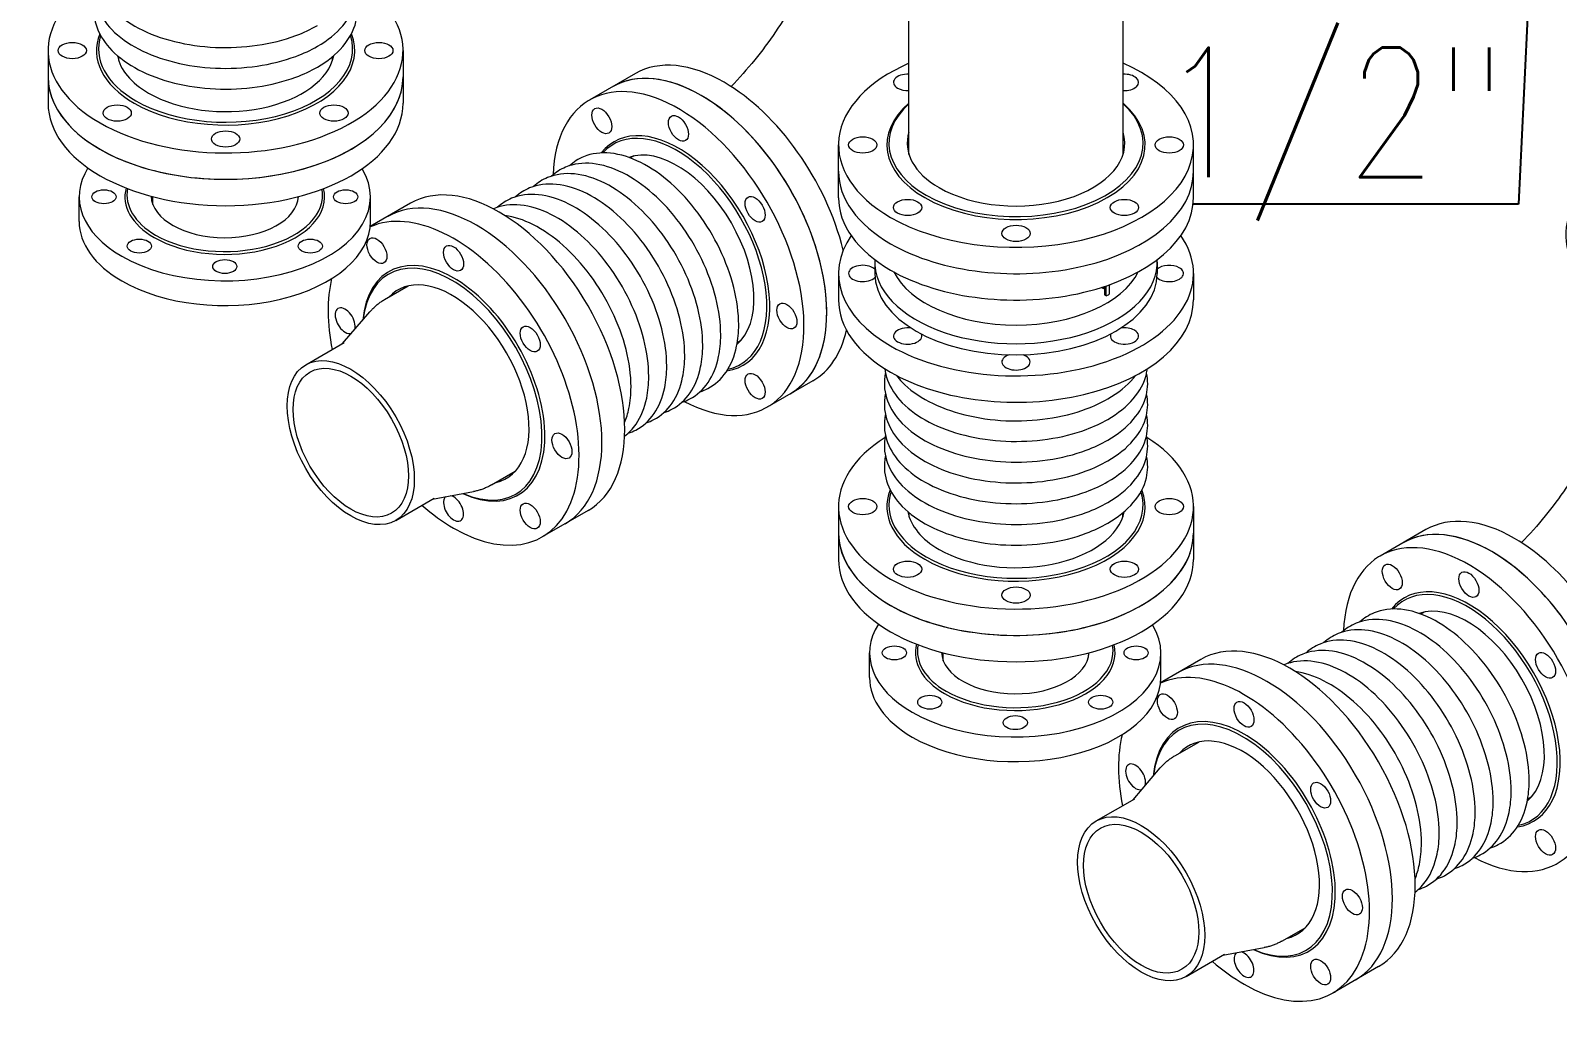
# Model space of a CAD drawing. Header units: millimetres. Extents: x -312439 to 477422, y -331570 to 212570.
# Drawn here: x 342008 to 343478, y 156303 to 157253 of the extents above; entities that cross this region are included whole.
import ezdxf

# ---------------------------------------------------------------- set-up
doc = ezdxf.new("R2010")
doc.units = ezdxf.units.MM
doc.layers.add('ARCONDTEXTO', color=4, linetype='Continuous')
doc.layers.add('TEXTO FORMATO', color=4, linetype='Continuous')
doc.styles.add('ROMAND', font='ROMAND.SHX')
doc.styles.add('ROMANS', font='romans.shx', dxfattribs={"height": 187.5})
doc.dimstyles.new('1-50 (MILIMETRO)', dxfattribs={"dimscale": 0, "dimtxt": 125, "dimasz": 125, "dimexe": 100, "dimexo": 100, "dimgap": 50, "dimtad": 0, "dimdec": 0, "dimzin": 0, "dimdsep": 46, "dimtxsty": 'ROMAND', "dimcen": -390, "dimclrd": 1, "dimclre": 1, "dimclrt": 3, "dimadec": 0, "dimazin": 0, "dimtfac": 1, "dimtdec": 0, "dimtix": 1, "dimtmove": 2, "dimatfit": 2, "dimfxl": 1, "dimtvp": 1, "dimtolj": 1, "dimtzin": 0, "dimarcsym": 0})

msp = doc.modelspace()

# ---------------------------------------------------------------- linework, layer by layer
at = {"color": 5, "linetype": 'Continuous', "lineweight": 0, "extrusion": (4.44089e-16, 0.816497, 0.57735)}
for p, q in [((342853.617, 157133.25), (342853.617, 157312.878)), ((343059.742, 157133.25), (343059.742, 157312.878)), ((342024.873, 157233.288), (342024.873, 157182.488)), ((342092.847, 157223.613), (342092.847, 157227.363)), ((342298.604, 157223.613), (342298.604, 157227.363)), ((342366.577, 157233.288), (342366.577, 157182.488)), ((342590.294, 157211.126), (342546.3, 157185.726)), ((342785.827, 157091.551), (342785.827, 157142.351)), ((343127.531, 157091.551), (343127.531, 157142.351)), ((342588.665, 157131.696), (342585.418, 157129.822)), ((342054.756, 157068.613), (342054.756, 157092.413)), ((342125.731, 157084.897), (342125.731, 157092.505)), ((342265.719, 157090.218), (342265.719, 157092.505)), ((342373.787, 157086.126), (342334.965, 157063.711)), ((342335.222, 157068.613), (342335.222, 157092.413)), ((342820.733, 157029.365), (342820.733, 157018.551)), ((343092.626, 157029.365), (343092.626, 157018.551)), ((342785.827, 157018.551), (342785.827, 156993.151)), ((343046.294, 157007.239), (343046.294, 156998.542)), ((343127.531, 157018.551), (343127.531, 156993.151)), ((342348.612, 156993.314), (342371.57, 157006.569)), ((343040.631, 157004.068), (343039.029, 157004.993)), ((343041.845, 157004.715), (343041.845, 156997.82)), ((343043.445, 156996.896), (343041.845, 156997.82)), ((343043.445, 156996.896), (343043.445, 157005.594)), ((342308.432, 156951.024), (342334.546, 156981.581)), ((342272.969, 156930.549), (342310.041, 156951.953)), ((342691.544, 156953.505), (342688.297, 156951.631)), ((342761.146, 156915.201), (342717.152, 156889.801)), ((342451.675, 156814.805), (342474.632, 156828.059)), ((342359.497, 156780.678), (342396.57, 156802.082)), ((342394.961, 156801.153), (342434.48, 156808.49)), ((342544.639, 156790.201), (342500.645, 156764.801)), ((342785.827, 156793.951), (342785.827, 156743.151)), ((342853.801, 156784.276), (342853.801, 156788.026)), ((343059.558, 156784.276), (343059.558, 156788.026)), ((343127.531, 156793.951), (343127.531, 156743.151)), ((343351.248, 156771.789), (343307.254, 156746.389)), ((343349.619, 156692.359), (343346.372, 156690.485)), ((342815.71, 156629.276), (342815.71, 156653.076)), ((342886.685, 156645.56), (342886.685, 156653.168)), ((343026.673, 156650.881), (343026.673, 156653.168)), ((343134.742, 156646.789), (343095.919, 156624.374)), ((343096.176, 156629.276), (343096.176, 156653.076)), ((343109.567, 156553.977), (343132.524, 156567.232)), ((343069.386, 156511.687), (343095.5, 156542.244)), ((343033.923, 156491.212), (343070.995, 156512.616)), ((343452.498, 156514.168), (343449.251, 156512.294)), ((343212.629, 156375.468), (343235.586, 156388.722)), ((343120.451, 156341.341), (343157.524, 156362.745)), ((343155.915, 156361.816), (343195.434, 156369.153)), ((343305.593, 156350.864), (343261.599, 156325.464))]:
    msp.add_line(p, q, dxfattribs=at)
at = {"color": 5, "linetype": 'Continuous', "lineweight": 0}
for centre, major_axis, ratio, start_param, end_param in [((342195.725, 157233.288), (-170.852, 0), 0.57735027, 5.54247328, 7.06858347), ((342195.725, 157233.288), (-170.852, 0), 0.57735027, 0.78539816, 3.88230468), ((342195.725, 157233.288), (-124.312, 0), 0.57735027, 6.0571064, 7.06858347), ((342195.725, 157234.888), (122.352, 0), 0.57735027, 2.95808865, 3.92699082), ((342195.725, 157233.288), (-124.312, 0), 0.57735027, 0.78539816, 3.36767156), ((342195.725, 157234.888), (122.352, 0), 0.57735027, 3.92699082, 6.46668931), ((342195.725, 157234.888), (104.716, 0), 0.57735027, 3.24907876, 3.92699082), ((342195.725, 157234.888), (104.716, 0), 0.57735027, 3.92699082, 6.1756992), ((342631.726, 157037.763), (-85.426, 147.962), 0.57735027, 2.40088063, 7.02389733), ((342653.723, 157050.463), (85.426, -147.962), 0.57735027, 0, 3.14159265), ((342675.72, 157063.163), (-85.426, 147.962), 0.57735027, 5.49778714, 6.28318531), ((342956.679, 157142.351), (-170.852, 0), 0.57735027, 5.35992847, 7.06858347), ((342956.679, 157142.351), (-170.852, 0), 0.57735027, 0.78539816, 4.06484949), ((342195.725, 157207.888), (170.852, 0), 0.57735027, 3.14159265, 6.28318531), ((342195.725, 157207.888), (170.852, 0), 0.57735027, 3.14159265, 3.92699082), ((342195.725, 157207.888), (170.852, 0), 0.57735027, 3.92699082, 6.28318531), ((342653.723, 157050.463), (-85.426, 147.962), 0.57735027, 5.49778714, 6.28318531), ((342675.72, 157063.163), (-85.426, 147.962), 0.57735027, 4.24851334, 5.49778714), ((342852.323, 157202.601), (-13.595, 0), 0.57735027, 4.61707653, 7.06858347), ((343061.035, 157202.601), (-13.595, 0), 0.57735027, 1.47548387, 4.80770144), ((342653.723, 157050.463), (-85.426, 147.962), 0.57735027, 3.14159265, 5.49778714), ((342852.323, 157202.601), (-13.595, 0), 0.57735027, 0.78539816, 1.66610878), ((342195.725, 157182.488), (-170.852, 0), 0.57735027, 0, 3.14159265), ((342956.679, 157142.351), (-124.312, 0), 0.57735027, 5.68982069, 7.06858347), ((342956.679, 157143.951), (122.352, 0), 0.57735027, 2.57241108, 3.92699082), ((342956.679, 157142.351), (-124.312, 0), 0.57735027, 0.78539816, 3.73495727), ((342956.679, 157143.951), (122.352, 0), 0.57735027, 3.92699082, 6.85236688), ((342631.726, 157037.763), (-62.156, 107.657), 0.57735027, 2.91551375, 6.50926421), ((342630.34, 157036.963), (61.176, -105.96), 0.57735027, 6.09968131, 9.60828196), ((342956.679, 157143.951), (104.716, 0), 0.57735027, 2.96365333, 3.92699082), ((342956.679, 157143.951), (104.716, 0), 0.57735027, 3.92699082, 6.46112463), ((342630.34, 157036.963), (52.358, -90.686), 0.57735027, 0.10748611, 3.03410655), ((342194.989, 157092.413), (-140.233, 0), 0.57735027, 5.93304267, 7.06858347), ((342194.989, 157092.413), (-140.233, 0), 0.57735027, 0.78539816, 3.48229878), ((342459.213, 156938.163), (85.426, -147.962), 0.57735027, 0, 3.14159265), ((342956.679, 157116.951), (-170.852, 0), 0.57735027, 0, 0.78539816), ((342956.679, 157116.951), (170.852, 0), 0.57735027, 3.14159265, 3.92699082), ((342956.679, 157116.951), (-170.852, 0), 0.57735027, 0.78539816, 3.14159265), ((342956.679, 157116.951), (170.852, 0), 0.57735027, 3.92699082, 6.28318531), ((343656.688, 157055.701), (-170.852, 0), 0.57735027, 5.52720378, 7.07513733), ((342194.989, 157092.413), (96.142, 0), 0.57735027, 2.98987482, 3.92699082), ((342194.989, 157094.013), (94.183, 0), 0.57735027, 3.02695683, 3.92699082), ((342194.989, 157092.413), (96.142, 0), 0.57735027, 3.92699082, 6.42546663), ((342194.989, 157094.013), (94.183, 0), 0.57735027, 3.92699082, 6.38821398), ((342437.216, 156925.463), (85.426, -147.962), 0.57735027, 0, 3.14159265), ((342194.989, 157094.013), (-71.035, 0), 0.57735027, 0.02553219, 3.1064533), ((342415.219, 156912.763), (-85.426, 147.962), 0.57735027, 2.35619449, 6.22477498), ((342956.679, 157091.551), (170.852, 0), 0.57735027, 3.14159265, 3.92699082), ((342956.679, 157091.551), (170.852, 0), 0.57735027, 3.92699082, 6.28318531), ((342194.989, 157068.613), (140.233, 0), 0.57735027, 3.14159265, 3.92699082), ((342194.989, 157068.613), (140.233, 0), 0.57735027, 3.92699082, 6.28318531), ((342956.679, 157018.551), (170.852, 0), 0.57735027, 2.76255435, 3.92699082), ((342956.679, 157018.551), (170.852, 0), 0.57735027, 3.92699082, 6.66222361), ((342415.219, 156912.763), (-62.156, 107.657), 0.57735027, 2.45904627, 6.96573169), ((342413.834, 156911.963), (61.176, -105.96), 0.57735027, 5.62196445, 10.08599882), ((342809.097, 157018.551), (13.595, 0), 0.57735027, 0.78539816, 5.76390567), ((342809.097, 157018.551), (13.595, 0), 0.57735027, 0.543593, 0.78539816), ((342956.679, 157029.365), (-135.947, 0), 0.57735027, 6.25269826, 9.45526501), ((343104.261, 157018.551), (13.595, 0), 0.57735027, 3.66087229, 7.06858347), ((343104.261, 157018.551), (13.595, 0), 0.57735027, 0.78539816, 2.59799965), ((342415.219, 156912.763), (-85.426, 147.962), 0.57735027, 0.54616254, 1.03973171), ((342413.834, 156911.963), (52.358, -90.686), 0.57735027, 6.10524599, 9.60271728), ((342956.679, 157018.551), (-135.947, 0), 0.57735027, 0, 3.14159265), ((342956.679, 157039.524), (-122.474, 0), 0.57735027, 0.27857257, 2.86302008), ((342955.985, 157057.734), (125.718, 0), 0.57735027, 5.51381627, 5.52924603), ((342956.679, 156993.151), (-170.852, 0), 0.57735027, 0, 0.78539816), ((342956.679, 156993.151), (-170.852, 0), 0.57735027, 0.78539816, 3.14159265), ((342956.679, 157063.62), (82.062, 183.423), 0.49566843, 4.61326574, 4.61414618), ((342955.985, 157064.021), (84.235, 188.281), 0.49566843, 4.61450446, 4.62476086), ((342955.985, 157057.734), (125.718, 0), 0.57735027, 5.45105198, 5.48175802), ((342955.985, 157049.037), (125.718, 0), 0.57735027, 5.48175802, 5.51381627), ((342310.863, 156973.013), (-6.797, 11.773), 0.57735027, 3.65792062, 8.6393798), ((342675.72, 157063.163), (-85.426, 147.962), 0.57735027, 3.14159265, 3.70141861), ((342852.323, 156958.301), (13.595, 0), 0.57735027, 1.3046778, 6.54930384), ((343061.035, 156958.301), (13.595, 0), 0.57735027, 2.87547412, 7.06858347), ((343061.035, 156958.301), (13.595, 0), 0.57735027, 0.78539816, 1.83691486), ((342310.863, 156973.013), (-6.797, 11.773), 0.57735027, 2.35619449, 3.02823479), ((342956.679, 156933.345), (13.595, 0), 0.57735027, 2.09007596, 7.06858347), ((342956.679, 156933.345), (13.595, 0), 0.57735027, 0.78539816, 1.05151669), ((342956.679, 156793.951), (-170.852, 0), 0.57735027, 5.54247328, 7.06858347), ((342956.679, 156793.951), (-170.852, 0), 0.57735027, 0.78539816, 3.88230468), ((342415.219, 156792.263), (-6.797, 11.773), 0.57735027, 0.11335786, 2.35619449), ((342415.219, 156792.263), (-6.797, 11.773), 0.57735027, 2.35619449, 5.76685734), ((342956.679, 156793.951), (-124.312, 0), 0.57735027, 6.0571064, 7.06858347), ((342956.679, 156795.551), (122.352, 0), 0.57735027, 2.95808865, 3.92699082), ((342956.679, 156793.951), (-124.312, 0), 0.57735027, 0.78539816, 3.36767156), ((342956.679, 156795.551), (122.352, 0), 0.57735027, 3.92699082, 6.46668931), ((342415.219, 156912.763), (-85.426, 147.962), 0.57735027, 2.10186094, 2.35619449), ((342956.679, 156795.551), (104.716, 0), 0.57735027, 3.24907876, 3.92699082), ((342956.679, 156795.551), (104.716, 0), 0.57735027, 3.92699082, 6.1756992), ((343392.68, 156598.426), (-85.426, 147.962), 0.57735027, 2.40088063, 7.02389733), ((343414.677, 156611.126), (85.426, -147.962), 0.57735027, 0, 3.14159265), ((343414.677, 156611.126), (-85.426, 147.962), 0.57735027, 5.49778714, 6.28318531), ((343436.674, 156623.826), (-85.426, 147.962), 0.57735027, 5.49778714, 6.28318531), ((342956.679, 156768.551), (170.852, 0), 0.57735027, 3.14159265, 6.28318531), ((342956.679, 156768.551), (170.852, 0), 0.57735027, 3.14159265, 3.92699082), ((342956.679, 156768.551), (170.852, 0), 0.57735027, 3.92699082, 6.28318531), ((343436.674, 156623.826), (-85.426, 147.962), 0.57735027, 4.35489741, 5.49778714), ((342956.679, 156743.151), (-170.852, 0), 0.57735027, 0, 3.14159265), ((343414.677, 156611.126), (-85.426, 147.962), 0.57735027, 3.14159265, 5.49778714), ((343392.68, 156598.426), (-62.156, 107.657), 0.57735027, 2.91551375, 6.50926421), ((343391.294, 156597.626), (61.176, -105.96), 0.57735027, 6.09968131, 9.60828196), ((343391.294, 156597.626), (52.358, -90.686), 0.57735027, 0.10748611, 3.03410655), ((342955.943, 156653.076), (-140.233, 0), 0.57735027, 5.93304267, 7.06858347), ((342955.943, 156653.076), (-140.233, 0), 0.57735027, 0.78539816, 3.48229878), ((342955.943, 156653.076), (96.142, 0), 0.57735027, 2.98987482, 3.92699082), ((342955.943, 156654.676), (94.183, 0), 0.57735027, 3.02695683, 3.92699082), ((342955.943, 156653.076), (96.142, 0), 0.57735027, 3.92699082, 6.42546663), ((342955.943, 156654.676), (94.183, 0), 0.57735027, 3.92699082, 6.38821398), ((343198.17, 156486.126), (85.426, -147.962), 0.57735027, 0, 3.14159265), ((343220.167, 156498.826), (85.426, -147.962), 0.57735027, 0, 3.14159265), ((342955.943, 156654.676), (-71.035, 0), 0.57735027, 0.02553219, 3.1064533), ((343176.173, 156473.426), (-85.426, 147.962), 0.57735027, 2.35619449, 6.22477498), ((342955.943, 156629.276), (140.233, 0), 0.57735027, 3.14159265, 3.92699082), ((342955.943, 156629.276), (140.233, 0), 0.57735027, 3.92699082, 6.28318531), ((343176.173, 156473.426), (-62.156, 107.657), 0.57735027, 2.45904627, 6.96573169), ((343174.788, 156472.626), (61.176, -105.96), 0.57735027, 5.62196445, 10.08599882), ((343176.173, 156473.426), (-85.426, 147.962), 0.57735027, 0.54616254, 1.03973171), ((343174.788, 156472.626), (52.358, -90.686), 0.57735027, 6.10524599, 9.60271728), ((343071.817, 156533.676), (-6.797, 11.773), 0.57735027, 3.65792062, 8.6393798), ((343071.817, 156533.676), (-6.797, 11.773), 0.57735027, 2.35619449, 3.02823479), ((343176.173, 156352.926), (-6.797, 11.773), 0.57735027, 0.11335786, 2.35619449), ((343176.173, 156352.926), (-6.797, 11.773), 0.57735027, 2.35619449, 5.76685734), ((343176.173, 156473.426), (-85.426, 147.962), 0.57735027, 2.10186094, 2.35619449)]:
    msp.add_ellipse(centre, major_axis=major_axis, ratio=ratio, start_param=start_param, end_param=end_param, dxfattribs=at)
for centre, major_axis in [((342048.143, 157233.288), (-13.595, 0)), ((342343.307, 157233.288), (-13.595, 0)), ((342091.369, 157173.038), (-13.595, 0)), ((342300.081, 157173.038), (-13.595, 0)), ((342557.935, 157165.573), (-6.797, 11.773)), ((342631.726, 157158.263), (-6.797, 11.773)), ((342195.725, 157148.082), (-13.595, 0)), ((342809.097, 157142.351), (-13.595, 0)), ((343104.261, 157142.351), (-13.595, 0)), ((342078.638, 157092.413), (11.635, 0)), ((342311.34, 157092.413), (-11.635, 0)), ((342705.517, 157080.367), (-6.797, 11.773)), ((342852.323, 157082.101), (-13.595, 0)), ((343061.035, 157082.101), (-13.595, 0)), ((342112.717, 157044.913), (11.635, 0)), ((342277.261, 157044.913), (-11.635, 0)), ((342341.428, 157040.573), (-6.797, 11.773)), ((342956.679, 157057.145), (-13.595, 0)), ((342415.219, 157033.263), (-6.797, 11.773)), ((342194.989, 157025.238), (-11.635, 0)), ((342736.082, 156977.513), (-6.797, 11.773)), ((342489.01, 156955.367), (-6.797, 11.773)), ((342316.233, 156855.613), (-43.264, 74.936)), ((342316.233, 156855.613), (-39.253, 67.988)), ((342705.517, 156909.954), (-6.797, 11.773)), ((342519.575, 156852.513), (-6.797, 11.773)), ((342809.097, 156793.951), (-13.595, 0)), ((343104.261, 156793.951), (-13.595, 0)), ((342489.01, 156784.954), (-6.797, 11.773)), ((342852.323, 156733.701), (-13.595, 0)), ((343061.035, 156733.701), (-13.595, 0)), ((343318.889, 156726.236), (-6.797, 11.773)), ((343392.68, 156718.926), (-6.797, 11.773)), ((342956.679, 156708.745), (-13.595, 0)), ((342839.592, 156653.076), (11.635, 0)), ((343072.294, 156653.076), (-11.635, 0)), ((343466.471, 156641.03), (-6.797, 11.773)), ((342873.671, 156605.576), (11.635, 0)), ((343038.216, 156605.576), (-11.635, 0)), ((343102.383, 156601.236), (-6.797, 11.773)), ((343176.173, 156593.926), (-6.797, 11.773)), ((342955.943, 156585.901), (-11.635, 0)), ((343249.964, 156516.03), (-6.797, 11.773)), ((343077.187, 156416.276), (-43.264, 74.936)), ((343077.187, 156416.276), (-39.253, 67.988)), ((343466.471, 156470.617), (-6.797, 11.773)), ((343280.529, 156413.176), (-6.797, 11.773)), ((343249.964, 156345.617), (-6.797, 11.773))]:
    msp.add_ellipse(centre, major_axis=major_axis, ratio=0.57735027, dxfattribs=at)
for points, knots in [([(342781.74, 157370.763), (342778.94, 157360.806), (342775.593, 157350.617), (342764.123, 157320.184), (342754.493, 157299.744), (342731.937, 157260.317), (342718.967, 157241.358), (342697.743, 157215.157), (342690.091, 157206.551), (342682.355, 157198.622)], [0.369794337, 0.369794337, 0.369794337, 0.369794337, 0.507609134, 0.507609134, 0.778558045, 0.778558045, 1.053396997, 1.053396997, 1.20100199, 1.20100199, 1.20100199, 1.20100199]), ([(342070.04, 157321.911), (342069.796, 157320.793), (342069.593, 157319.669), (342068.307, 157310.72), (342069.21, 157302.738), (342074.915, 157287.387), (342079.785, 157280.044), (342093.173, 157266.337), (342101.924, 157260.056), (342122.334, 157249.418), (342134.041, 157245.094), (342159.088, 157238.875), (342172.419, 157236.974), (342199.382, 157235.741), (342213.008, 157236.403), (342239.252, 157240.226), (342251.865, 157243.388), (342270.785, 157250.447), (342277.752, 157253.692), (342284.096, 157257.355)], [3.80182001, 3.80182001, 3.80182001, 3.80182001, 3.84420963, 3.84420963, 4.1383608, 4.1383608, 4.44043772, 4.44043772, 4.76340526, 4.76340526, 5.09164712, 5.09164712, 5.41874426, 5.41874426, 5.74494249, 5.74494249, 6.07146428, 6.07146428, 6.28318531, 6.28318531, 6.28318531, 6.28318531]), ([(342070.04, 157301.911), (342069.796, 157300.793), (342069.593, 157299.669), (342068.307, 157290.72), (342069.21, 157282.738), (342074.915, 157267.387), (342079.785, 157260.044), (342093.173, 157246.337), (342101.924, 157240.056), (342122.334, 157229.418), (342134.041, 157225.094), (342159.088, 157218.875), (342172.419, 157216.974), (342199.382, 157215.741), (342213.008, 157216.403), (342239.252, 157220.226), (342251.865, 157223.388), (342270.785, 157230.447), (342277.752, 157233.692), (342284.096, 157237.355)], [3.80182001, 3.80182001, 3.80182001, 3.80182001, 3.84420963, 3.84420963, 4.1383608, 4.1383608, 4.44043772, 4.44043772, 4.76340526, 4.76340526, 5.09164712, 5.09164712, 5.41874426, 5.41874426, 5.74494249, 5.74494249, 6.07146428, 6.07146428, 6.28318531, 6.28318531, 6.28318531, 6.28318531]), ([(342284.096, 157237.355), (342293.931, 157243.032), (342302.271, 157249.717), (342314.853, 157264.481), (342319.185, 157272.55), (342322.844, 157287.876), (342322.918, 157294.994), (342321.41, 157301.911)], [0, 0, 0, 0, 0.328163505, 0.328163505, 0.648411862, 0.648411862, 0.910568967, 0.910568967, 0.910568967, 0.910568967]), ([(342070.04, 157281.911), (342069.796, 157280.793), (342069.593, 157279.669), (342068.307, 157270.72), (342069.21, 157262.738), (342074.915, 157247.387), (342079.785, 157240.044), (342093.173, 157226.337), (342101.924, 157220.056), (342122.334, 157209.418), (342134.041, 157205.094), (342159.088, 157198.875), (342172.419, 157196.974), (342199.382, 157195.741), (342213.008, 157196.403), (342239.252, 157200.226), (342251.865, 157203.388), (342270.785, 157210.447), (342277.752, 157213.692), (342284.096, 157217.355)], [3.80182001, 3.80182001, 3.80182001, 3.80182001, 3.84420963, 3.84420963, 4.1383608, 4.1383608, 4.44043772, 4.44043772, 4.76340526, 4.76340526, 5.09164712, 5.09164712, 5.41874426, 5.41874426, 5.74494249, 5.74494249, 6.07146428, 6.07146428, 6.28318531, 6.28318531, 6.28318531, 6.28318531]), ([(342284.096, 157217.355), (342293.931, 157223.032), (342302.271, 157229.717), (342314.853, 157244.481), (342319.185, 157252.55), (342322.844, 157267.876), (342322.918, 157274.994), (342321.41, 157281.911)], [0, 0, 0, 0, 0.328163505, 0.328163505, 0.648411862, 0.648411862, 0.910568967, 0.910568967, 0.910568967, 0.910568967]), ([(342672.39, 156959.199), (342672.39, 156970.554), (342670.768, 156982.704), (342664.543, 157007.409), (342659.947, 157019.957), (342648.281, 157044.213), (342641.221, 157055.918), (342625.319, 157077.367), (342616.481, 157087.107), (342597.83, 157103.666), (342588.018, 157110.473), (342568.313, 157120.37), (342558.413, 157123.462), (342539.74, 157125.311), (342530.922, 157124.189), (342518.073, 157118.88), (342513.48, 157115.961), (342509.454, 157112.298)], [0, 0, 0, 0, 0.32816351, 0.32816351, 0.65548399, 0.65548399, 0.98174571, 0.98174571, 1.30813582, 1.30813582, 1.63575105, 1.63575105, 1.96354502, 1.96354502, 2.27981164, 2.27981164, 2.48136529, 2.48136529, 2.48136529, 2.48136529]), ([(342689.71, 156969.199), (342689.71, 156980.554), (342688.089, 156992.704), (342681.864, 157017.409), (342677.268, 157029.957), (342665.601, 157054.213), (342658.541, 157065.918), (342642.64, 157087.367), (342633.802, 157097.107), (342615.151, 157113.666), (342605.338, 157120.473), (342585.633, 157130.37), (342575.734, 157133.462), (342557.061, 157135.311), (342548.243, 157134.189), (342535.394, 157128.88), (342530.801, 157125.961), (342526.775, 157122.298)], [0, 0, 0, 0, 0.32816351, 0.32816351, 0.65548399, 0.65548399, 0.98174571, 0.98174571, 1.30813582, 1.30813582, 1.63575105, 1.63575105, 1.96354502, 1.96354502, 2.27981164, 2.27981164, 2.48136529, 2.48136529, 2.48136529, 2.48136529]), ([(342655.069, 156949.199), (342655.069, 156960.554), (342653.448, 156972.704), (342647.223, 156997.409), (342642.627, 157009.957), (342630.96, 157034.213), (342623.9, 157045.918), (342607.999, 157067.367), (342599.161, 157077.107), (342580.51, 157093.666), (342570.697, 157100.473), (342550.992, 157110.37), (342541.093, 157113.462), (342522.42, 157115.311), (342513.602, 157114.189), (342500.753, 157108.88), (342496.16, 157105.961), (342492.134, 157102.298)], [0, 0, 0, 0, 0.32816351, 0.32816351, 0.65548399, 0.65548399, 0.98174571, 0.98174571, 1.30813582, 1.30813582, 1.63575105, 1.63575105, 1.96354502, 1.96354502, 2.27981164, 2.27981164, 2.48136529, 2.48136529, 2.48136529, 2.48136529]), ([(342620.428, 156929.199), (342620.428, 156940.554), (342618.807, 156952.704), (342612.582, 156977.409), (342607.986, 156989.957), (342596.319, 157014.213), (342589.259, 157025.918), (342573.358, 157047.367), (342564.52, 157057.107), (342545.869, 157073.666), (342536.056, 157080.473), (342516.351, 157090.37), (342506.452, 157093.462), (342487.779, 157095.311), (342478.961, 157094.189), (342466.112, 157088.88), (342461.519, 157085.961), (342457.492, 157082.298)], [0, 0, 0, 0, 0.32816351, 0.32816351, 0.65548399, 0.65548399, 0.98174571, 0.98174571, 1.30813582, 1.30813582, 1.63575105, 1.63575105, 1.96354502, 1.96354502, 2.27981164, 2.27981164, 2.48136529, 2.48136529, 2.48136529, 2.48136529]), ([(342637.749, 156939.199), (342637.749, 156950.554), (342636.127, 156962.704), (342629.902, 156987.409), (342625.306, 156999.957), (342613.64, 157024.213), (342606.58, 157035.918), (342590.678, 157057.367), (342581.84, 157067.107), (342563.189, 157083.666), (342553.377, 157090.473), (342533.671, 157100.37), (342523.772, 157103.462), (342505.099, 157105.311), (342496.281, 157104.189), (342483.432, 157098.88), (342478.839, 157095.961), (342474.813, 157092.298)], [0, 0, 0, 0, 0.32816351, 0.32816351, 0.65548399, 0.65548399, 0.98174571, 0.98174571, 1.30813582, 1.30813582, 1.63575105, 1.63575105, 1.96354502, 1.96354502, 2.27981164, 2.27981164, 2.48136529, 2.48136529, 2.48136529, 2.48136529]), ([(342603.108, 156919.199), (342603.108, 156930.554), (342601.486, 156942.704), (342595.261, 156967.409), (342590.665, 156979.957), (342578.999, 157004.213), (342571.939, 157015.918), (342556.037, 157037.367), (342547.199, 157047.107), (342528.548, 157063.666), (342518.736, 157070.473), (342499.03, 157080.37), (342489.131, 157083.462), (342470.458, 157085.311), (342461.64, 157084.189), (342453.688, 157080.904), (342453.584, 157080.86), (342453.48, 157080.816)], [0, 0, 0, 0, 0.32816351, 0.32816351, 0.65548399, 0.65548399, 0.98174571, 0.98174571, 1.30813582, 1.30813582, 1.63575105, 1.63575105, 1.96354502, 1.96354502, 2.27981164, 2.27981164, 2.28401584, 2.28401584, 2.28401584, 2.28401584]), ([(342586.037, 156909.258), (342586.037, 156920.634), (342584.411, 156932.803), (342578.175, 156957.542), (342573.57, 156970.106), (342561.885, 156994.388), (342554.814, 157006.105), (342538.889, 157027.573), (342530.037, 157037.32), (342511.357, 157053.89), (342501.528, 157060.701), (342482.605, 157070.187), (342473.512, 157073.162), (342464.717, 157074.341)], [0, 0, 0, 0, 0.32834736, 0.32834736, 0.65583782, 0.65583782, 0.98224611, 0.98224611, 1.30878744, 1.30878744, 1.63658278, 1.63658278, 1.9373305, 1.9373305, 1.9373305, 1.9373305]), ([(342334.546, 156981.581), (342335.332, 156982.501), (342336.151, 156983.399), (342337.853, 156985.145), (342338.736, 156985.992), (342340.561, 156987.629), (342341.504, 156988.419), (342343.446, 156989.934), (342344.445, 156990.659), (342346.493, 156992.04), (342347.542, 156992.696), (342348.612, 156993.314)], [3.725505765, 3.725505765, 3.725505765, 3.725505765, 3.765802776, 3.765802776, 3.806099786, 3.806099786, 3.846396796, 3.846396796, 3.886693807, 3.886693807, 3.926990817, 3.926990817, 3.926990817, 3.926990817]), ([(342652.46, 156904.606), (342655.083, 156905.443), (342657.615, 156906.5), (342666.965, 156911.408), (342672.913, 156916.812), (342682.372, 156930.606), (342685.776, 156939.106), (342689.054, 156955.04), (342689.71, 156961.959), (342689.71, 156969.199)], [5.37261634, 5.37261634, 5.37261634, 5.37261634, 5.474589709, 5.474589709, 5.767211043, 5.767211043, 6.073965029, 6.073965029, 6.283185307, 6.283185307, 6.283185307, 6.283185307]), ([(342617.819, 156884.606), (342620.442, 156885.443), (342622.974, 156886.5), (342632.324, 156891.408), (342638.272, 156896.812), (342647.731, 156910.606), (342651.135, 156919.106), (342654.413, 156935.04), (342655.069, 156941.959), (342655.069, 156949.199)], [5.37261634, 5.37261634, 5.37261634, 5.37261634, 5.474589709, 5.474589709, 5.767211043, 5.767211043, 6.073965029, 6.073965029, 6.283185307, 6.283185307, 6.283185307, 6.283185307]), ([(342635.139, 156894.606), (342637.762, 156895.443), (342640.294, 156896.5), (342649.644, 156901.408), (342655.592, 156906.812), (342665.051, 156920.606), (342668.455, 156929.106), (342671.733, 156945.04), (342672.39, 156951.959), (342672.39, 156959.199)], [5.37261634, 5.37261634, 5.37261634, 5.37261634, 5.474589709, 5.474589709, 5.767211043, 5.767211043, 6.073965029, 6.073965029, 6.283185307, 6.283185307, 6.283185307, 6.283185307]), ([(342600.498, 156874.606), (342603.121, 156875.443), (342605.653, 156876.5), (342615.003, 156881.408), (342620.951, 156886.812), (342630.41, 156900.606), (342633.814, 156909.106), (342637.092, 156925.04), (342637.749, 156931.959), (342637.749, 156939.199)], [5.37261634, 5.37261634, 5.37261634, 5.37261634, 5.474589709, 5.474589709, 5.767211043, 5.767211043, 6.073965029, 6.073965029, 6.283185307, 6.283185307, 6.283185307, 6.283185307]), ([(342579.888, 156861.872), (342584.108, 156865.068), (342587.815, 156869.007), (342595.769, 156880.606), (342599.173, 156889.106), (342602.451, 156905.04), (342603.108, 156911.959), (342603.108, 156919.199)], [5.569965798, 5.569965798, 5.569965798, 5.569965798, 5.767211043, 5.767211043, 6.073965029, 6.073965029, 6.283185307, 6.283185307, 6.283185307, 6.283185307]), ([(342583.177, 156864.606), (342585.801, 156865.443), (342588.333, 156866.5), (342597.683, 156871.408), (342603.631, 156876.812), (342613.09, 156890.606), (342616.493, 156899.106), (342619.772, 156915.04), (342620.428, 156921.959), (342620.428, 156929.199)], [5.37261634, 5.37261634, 5.37261634, 5.37261634, 5.474589709, 5.474589709, 5.767211043, 5.767211043, 6.073965029, 6.073965029, 6.283185307, 6.283185307, 6.283185307, 6.283185307]), ([(342830.994, 156922.574), (342830.75, 156921.456), (342830.547, 156920.332), (342829.261, 156911.383), (342830.164, 156903.401), (342835.869, 156888.05), (342840.739, 156880.707), (342854.127, 156867), (342862.878, 156860.719), (342883.288, 156850.081), (342894.995, 156845.757), (342920.042, 156839.538), (342933.373, 156837.637), (342960.336, 156836.404), (342973.962, 156837.066), (343000.206, 156840.889), (343012.819, 156844.051), (343031.739, 156851.11), (343038.706, 156854.355), (343045.05, 156858.018)], [3.80182001, 3.80182001, 3.80182001, 3.80182001, 3.84420963, 3.84420963, 4.1383608, 4.1383608, 4.44043772, 4.44043772, 4.76340526, 4.76340526, 5.09164712, 5.09164712, 5.41874426, 5.41874426, 5.74494249, 5.74494249, 6.07146428, 6.07146428, 6.28318531, 6.28318531, 6.28318531, 6.28318531]), ([(342830.272, 156926.79), (342830.736, 156923.084), (342831.647, 156919.411), (342835.869, 156908.05), (342840.739, 156900.707), (342854.127, 156887), (342862.878, 156880.719), (342883.288, 156870.081), (342894.995, 156865.757), (342920.042, 156859.538), (342933.373, 156857.637), (342960.336, 156856.404), (342973.962, 156857.066), (343000.206, 156860.889), (343012.819, 156864.051), (343031.739, 156871.11), (343038.706, 156874.355), (343045.05, 156878.018)], [3.99916947, 3.99916947, 3.99916947, 3.99916947, 4.1383608, 4.1383608, 4.44043772, 4.44043772, 4.76340526, 4.76340526, 5.09164712, 5.09164712, 5.41874426, 5.41874426, 5.74494249, 5.74494249, 6.07146428, 6.07146428, 6.28318531, 6.28318531, 6.28318531, 6.28318531]), ([(342841.498, 156920.296), (342843.185, 156918.108), (342845.038, 156915.982), (342853.964, 156906.822), (342862.719, 156900.528), (342883.142, 156889.863), (342894.861, 156885.527), (342919.934, 156879.289), (342933.28, 156877.38), (342960.273, 156876.137), (342973.914, 156876.795), (343000.193, 156880.616), (343012.823, 156883.78), (343031.779, 156890.847), (343038.763, 156894.099), (343045.124, 156897.772)], [4.34585481, 4.34585481, 4.34585481, 4.34585481, 4.43949986, 4.43949986, 4.76247371, 4.76247371, 5.09090297, 5.09090297, 5.41816927, 5.41816927, 5.74451372, 5.74451372, 6.07118729, 6.07118729, 6.28318531, 6.28318531, 6.28318531, 6.28318531]), ([(343045.05, 156878.018), (343054.885, 156883.695), (343063.225, 156890.38), (343075.807, 156905.144), (343080.139, 156913.213), (343082.558, 156923.346), (343082.871, 156925.064), (343083.087, 156926.79)], [0, 0, 0, 0, 0.328163505, 0.328163505, 0.648411862, 0.648411862, 0.713219509, 0.713219509, 0.713219509, 0.713219509]), ([(343045.05, 156858.018), (343054.885, 156863.695), (343063.225, 156870.38), (343075.807, 156885.144), (343080.139, 156893.213), (343083.798, 156908.539), (343083.872, 156915.657), (343082.364, 156922.574)], [0, 0, 0, 0, 0.328163505, 0.328163505, 0.648411862, 0.648411862, 0.910568967, 0.910568967, 0.910568967, 0.910568967]), ([(343045.124, 156897.772), (343054.975, 156903.46), (343063.333, 156910.158), (343070.457, 156918.522), (343071.172, 156919.404), (343071.86, 156920.296)], [0, 0, 0, 0, 0.328347356, 0.328347356, 0.36653417, 0.36653417, 0.36653417, 0.36653417]), ([(343542.694, 156931.426), (343539.895, 156921.469), (343536.547, 156911.28), (343525.077, 156880.847), (343515.447, 156860.407), (343492.891, 156820.98), (343479.921, 156802.021), (343458.698, 156775.82), (343451.045, 156767.214), (343443.309, 156759.285)], [0.369794337, 0.369794337, 0.369794337, 0.369794337, 0.507609134, 0.507609134, 0.778558045, 0.778558045, 1.053396997, 1.053396997, 1.20100199, 1.20100199, 1.20100199, 1.20100199]), ([(342579.899, 156874.841), (342581.662, 156879.128), (342583.043, 156883.731), (342585.378, 156895.068), (342586.037, 156902.003), (342586.037, 156909.258)], [5.916651137, 5.916651137, 5.916651137, 5.916651137, 6.073766391, 6.073766391, 6.283185307, 6.283185307, 6.283185307, 6.283185307]), ([(342830.994, 156902.574), (342830.75, 156901.456), (342830.547, 156900.332), (342829.261, 156891.383), (342830.164, 156883.401), (342835.869, 156868.05), (342840.739, 156860.707), (342854.127, 156847), (342862.878, 156840.719), (342883.288, 156830.081), (342894.995, 156825.757), (342920.042, 156819.538), (342933.373, 156817.637), (342960.336, 156816.404), (342973.962, 156817.066), (343000.206, 156820.889), (343012.819, 156824.051), (343031.739, 156831.11), (343038.706, 156834.355), (343045.05, 156838.018)], [3.80182001, 3.80182001, 3.80182001, 3.80182001, 3.84420963, 3.84420963, 4.1383608, 4.1383608, 4.44043772, 4.44043772, 4.76340526, 4.76340526, 5.09164712, 5.09164712, 5.41874426, 5.41874426, 5.74494249, 5.74494249, 6.07146428, 6.07146428, 6.28318531, 6.28318531, 6.28318531, 6.28318531]), ([(343045.05, 156838.018), (343054.885, 156843.695), (343063.225, 156850.38), (343075.807, 156865.144), (343080.139, 156873.213), (343083.798, 156888.539), (343083.872, 156895.657), (343082.364, 156902.574)], [0, 0, 0, 0, 0.328163505, 0.328163505, 0.648411862, 0.648411862, 0.910568967, 0.910568967, 0.910568967, 0.910568967]), ([(342830.994, 156882.574), (342830.75, 156881.456), (342830.547, 156880.332), (342829.261, 156871.383), (342830.164, 156863.401), (342835.869, 156848.05), (342840.739, 156840.707), (342854.127, 156827), (342862.878, 156820.719), (342883.288, 156810.081), (342894.995, 156805.757), (342920.042, 156799.538), (342933.373, 156797.637), (342960.336, 156796.404), (342973.962, 156797.066), (343000.206, 156800.889), (343012.819, 156804.051), (343031.739, 156811.11), (343038.706, 156814.355), (343045.05, 156818.018)], [3.80182001, 3.80182001, 3.80182001, 3.80182001, 3.84420963, 3.84420963, 4.1383608, 4.1383608, 4.44043772, 4.44043772, 4.76340526, 4.76340526, 5.09164712, 5.09164712, 5.41874426, 5.41874426, 5.74494249, 5.74494249, 6.07146428, 6.07146428, 6.28318531, 6.28318531, 6.28318531, 6.28318531]), ([(343045.05, 156818.018), (343054.885, 156823.695), (343063.225, 156830.38), (343075.807, 156845.144), (343080.139, 156853.213), (343083.798, 156868.539), (343083.872, 156875.657), (343082.364, 156882.574)], [0, 0, 0, 0, 0.328163505, 0.328163505, 0.648411862, 0.648411862, 0.910568967, 0.910568967, 0.910568967, 0.910568967]), ([(342830.994, 156862.574), (342830.75, 156861.456), (342830.547, 156860.332), (342829.261, 156851.383), (342830.164, 156843.401), (342835.869, 156828.05), (342840.739, 156820.707), (342854.127, 156807), (342862.878, 156800.719), (342883.288, 156790.081), (342894.995, 156785.757), (342920.042, 156779.538), (342933.373, 156777.637), (342960.336, 156776.404), (342973.962, 156777.066), (343000.206, 156780.889), (343012.819, 156784.051), (343031.739, 156791.11), (343038.706, 156794.355), (343045.05, 156798.018)], [3.80182001, 3.80182001, 3.80182001, 3.80182001, 3.84420963, 3.84420963, 4.1383608, 4.1383608, 4.44043772, 4.44043772, 4.76340526, 4.76340526, 5.09164712, 5.09164712, 5.41874426, 5.41874426, 5.74494249, 5.74494249, 6.07146428, 6.07146428, 6.28318531, 6.28318531, 6.28318531, 6.28318531]), ([(343045.05, 156798.018), (343054.885, 156803.695), (343063.225, 156810.38), (343075.807, 156825.144), (343080.139, 156833.213), (343083.798, 156848.539), (343083.872, 156855.657), (343082.364, 156862.574)], [0, 0, 0, 0, 0.328163505, 0.328163505, 0.648411862, 0.648411862, 0.910568967, 0.910568967, 0.910568967, 0.910568967]), ([(342830.994, 156842.574), (342830.75, 156841.456), (342830.547, 156840.332), (342829.261, 156831.383), (342830.164, 156823.401), (342835.869, 156808.05), (342840.739, 156800.707), (342854.127, 156787), (342862.878, 156780.719), (342883.288, 156770.081), (342894.995, 156765.757), (342920.042, 156759.538), (342933.373, 156757.637), (342960.336, 156756.404), (342973.962, 156757.066), (343000.206, 156760.889), (343012.819, 156764.051), (343031.739, 156771.11), (343038.706, 156774.355), (343045.05, 156778.018)], [3.80182001, 3.80182001, 3.80182001, 3.80182001, 3.84420963, 3.84420963, 4.1383608, 4.1383608, 4.44043772, 4.44043772, 4.76340526, 4.76340526, 5.09164712, 5.09164712, 5.41874426, 5.41874426, 5.74494249, 5.74494249, 6.07146428, 6.07146428, 6.28318531, 6.28318531, 6.28318531, 6.28318531]), ([(343045.05, 156778.018), (343054.885, 156783.695), (343063.225, 156790.38), (343075.807, 156805.144), (343080.139, 156813.213), (343083.798, 156828.539), (343083.872, 156835.657), (343082.364, 156842.574)], [0, 0, 0, 0, 0.328163505, 0.328163505, 0.648411862, 0.648411862, 0.910568967, 0.910568967, 0.910568967, 0.910568967]), ([(342451.675, 156814.805), (342450.604, 156814.187), (342449.512, 156813.606), (342447.292, 156812.523), (342446.164, 156812.021), (342443.881, 156811.097), (342442.726, 156810.675), (342440.395, 156809.912), (342439.22, 156809.572), (342436.858, 156808.971), (342435.67, 156808.711), (342434.48, 156808.49)], [0.785398163, 0.785398163, 0.785398163, 0.785398163, 0.825695174, 0.825695174, 0.865992184, 0.865992184, 0.906289194, 0.906289194, 0.946586205, 0.946586205, 0.986883215, 0.986883215, 0.986883215, 0.986883215]), ([(343433.344, 156519.862), (343433.344, 156531.217), (343431.722, 156543.367), (343425.498, 156568.072), (343420.901, 156580.62), (343409.235, 156604.876), (343402.175, 156616.581), (343386.273, 156638.03), (343377.435, 156647.77), (343358.784, 156664.329), (343348.972, 156671.136), (343329.267, 156681.033), (343319.367, 156684.125), (343300.694, 156685.974), (343291.876, 156684.852), (343279.027, 156679.543), (343274.434, 156676.624), (343270.408, 156672.961)], [0, 0, 0, 0, 0.32816351, 0.32816351, 0.65548399, 0.65548399, 0.98174571, 0.98174571, 1.30813582, 1.30813582, 1.63575105, 1.63575105, 1.96354502, 1.96354502, 2.27981164, 2.27981164, 2.48136529, 2.48136529, 2.48136529, 2.48136529]), ([(343450.664, 156529.862), (343450.664, 156541.217), (343449.043, 156553.367), (343442.818, 156578.072), (343438.222, 156590.62), (343426.555, 156614.876), (343419.495, 156626.581), (343403.594, 156648.03), (343394.756, 156657.77), (343376.105, 156674.329), (343366.292, 156681.136), (343346.587, 156691.033), (343336.688, 156694.125), (343318.015, 156695.974), (343309.197, 156694.852), (343296.348, 156689.543), (343291.755, 156686.624), (343287.729, 156682.961)], [0, 0, 0, 0, 0.32816351, 0.32816351, 0.65548399, 0.65548399, 0.98174571, 0.98174571, 1.30813582, 1.30813582, 1.63575105, 1.63575105, 1.96354502, 1.96354502, 2.27981164, 2.27981164, 2.48136529, 2.48136529, 2.48136529, 2.48136529]), ([(343416.023, 156509.862), (343416.023, 156521.217), (343414.402, 156533.367), (343408.177, 156558.072), (343403.581, 156570.62), (343391.914, 156594.876), (343384.854, 156606.581), (343368.953, 156628.03), (343360.115, 156637.77), (343341.464, 156654.329), (343331.651, 156661.136), (343311.946, 156671.033), (343302.047, 156674.125), (343283.374, 156675.974), (343274.556, 156674.852), (343261.707, 156669.543), (343257.114, 156666.624), (343253.088, 156662.961)], [0, 0, 0, 0, 0.32816351, 0.32816351, 0.65548399, 0.65548399, 0.98174571, 0.98174571, 1.30813582, 1.30813582, 1.63575105, 1.63575105, 1.96354502, 1.96354502, 2.27981164, 2.27981164, 2.48136529, 2.48136529, 2.48136529, 2.48136529]), ([(343381.382, 156489.862), (343381.382, 156501.217), (343379.761, 156513.367), (343373.536, 156538.072), (343368.94, 156550.62), (343357.273, 156574.876), (343350.213, 156586.581), (343334.312, 156608.03), (343325.474, 156617.77), (343306.823, 156634.329), (343297.01, 156641.136), (343277.305, 156651.033), (343267.406, 156654.125), (343248.733, 156655.974), (343239.915, 156654.852), (343227.066, 156649.543), (343222.473, 156646.624), (343218.447, 156642.961)], [0, 0, 0, 0, 0.32816351, 0.32816351, 0.65548399, 0.65548399, 0.98174571, 0.98174571, 1.30813582, 1.30813582, 1.63575105, 1.63575105, 1.96354502, 1.96354502, 2.27981164, 2.27981164, 2.48136529, 2.48136529, 2.48136529, 2.48136529]), ([(343398.703, 156499.862), (343398.703, 156511.217), (343397.081, 156523.367), (343390.857, 156548.072), (343386.26, 156560.62), (343374.594, 156584.876), (343367.534, 156596.581), (343351.632, 156618.03), (343342.794, 156627.77), (343324.143, 156644.329), (343314.331, 156651.136), (343294.626, 156661.033), (343284.726, 156664.125), (343266.053, 156665.974), (343257.235, 156664.852), (343244.386, 156659.543), (343239.793, 156656.624), (343235.767, 156652.961)], [0, 0, 0, 0, 0.32816351, 0.32816351, 0.65548399, 0.65548399, 0.98174571, 0.98174571, 1.30813582, 1.30813582, 1.63575105, 1.63575105, 1.96354502, 1.96354502, 2.27981164, 2.27981164, 2.48136529, 2.48136529, 2.48136529, 2.48136529]), ([(343364.062, 156479.862), (343364.062, 156491.217), (343362.44, 156503.367), (343356.216, 156528.072), (343351.619, 156540.62), (343339.953, 156564.876), (343332.893, 156576.581), (343316.991, 156598.03), (343308.153, 156607.77), (343289.502, 156624.329), (343279.69, 156631.136), (343259.985, 156641.033), (343250.085, 156644.125), (343231.412, 156645.974), (343222.594, 156644.852), (343214.642, 156641.567), (343214.538, 156641.523), (343214.434, 156641.479)], [0, 0, 0, 0, 0.32816351, 0.32816351, 0.65548399, 0.65548399, 0.98174571, 0.98174571, 1.30813582, 1.30813582, 1.63575105, 1.63575105, 1.96354502, 1.96354502, 2.27981164, 2.27981164, 2.28401584, 2.28401584, 2.28401584, 2.28401584]), ([(343346.991, 156469.921), (343346.991, 156481.297), (343345.365, 156493.466), (343339.129, 156518.205), (343334.525, 156530.769), (343322.839, 156555.051), (343315.768, 156566.768), (343299.843, 156588.236), (343290.992, 156597.983), (343272.311, 156614.553), (343262.482, 156621.364), (343243.559, 156630.85), (343234.466, 156633.825), (343225.672, 156635.004)], [0, 0, 0, 0, 0.32834736, 0.32834736, 0.65583782, 0.65583782, 0.98224611, 0.98224611, 1.30878744, 1.30878744, 1.63658278, 1.63658278, 1.9373305, 1.9373305, 1.9373305, 1.9373305]), ([(343095.5, 156542.244), (343096.286, 156543.164), (343097.106, 156544.062), (343098.807, 156545.808), (343099.69, 156546.655), (343101.515, 156548.292), (343102.458, 156549.082), (343104.4, 156550.597), (343105.399, 156551.322), (343107.447, 156552.703), (343108.496, 156553.359), (343109.567, 156553.977)], [3.725505765, 3.725505765, 3.725505765, 3.725505765, 3.765802776, 3.765802776, 3.806099786, 3.806099786, 3.846396796, 3.846396796, 3.886693807, 3.886693807, 3.926990817, 3.926990817, 3.926990817, 3.926990817]), ([(343413.414, 156465.269), (343416.037, 156466.106), (343418.569, 156467.163), (343427.919, 156472.071), (343433.867, 156477.475), (343443.326, 156491.269), (343446.73, 156499.769), (343450.008, 156515.703), (343450.664, 156522.622), (343450.664, 156529.862)], [5.37261634, 5.37261634, 5.37261634, 5.37261634, 5.474589709, 5.474589709, 5.767211043, 5.767211043, 6.073965029, 6.073965029, 6.283185307, 6.283185307, 6.283185307, 6.283185307]), ([(343378.773, 156445.269), (343381.396, 156446.106), (343383.928, 156447.163), (343393.278, 156452.071), (343399.226, 156457.475), (343408.685, 156471.269), (343412.089, 156479.769), (343415.367, 156495.703), (343416.023, 156502.622), (343416.023, 156509.862)], [5.37261634, 5.37261634, 5.37261634, 5.37261634, 5.474589709, 5.474589709, 5.767211043, 5.767211043, 6.073965029, 6.073965029, 6.283185307, 6.283185307, 6.283185307, 6.283185307]), ([(343396.093, 156455.269), (343398.717, 156456.106), (343401.248, 156457.163), (343410.598, 156462.071), (343416.546, 156467.475), (343426.005, 156481.269), (343429.409, 156489.769), (343432.687, 156505.703), (343433.344, 156512.622), (343433.344, 156519.862)], [5.37261634, 5.37261634, 5.37261634, 5.37261634, 5.474589709, 5.474589709, 5.767211043, 5.767211043, 6.073965029, 6.073965029, 6.283185307, 6.283185307, 6.283185307, 6.283185307]), ([(343361.452, 156435.269), (343364.076, 156436.106), (343366.607, 156437.163), (343375.957, 156442.071), (343381.905, 156447.475), (343391.364, 156461.269), (343394.768, 156469.769), (343398.046, 156485.703), (343398.703, 156492.622), (343398.703, 156499.862)], [5.37261634, 5.37261634, 5.37261634, 5.37261634, 5.474589709, 5.474589709, 5.767211043, 5.767211043, 6.073965029, 6.073965029, 6.283185307, 6.283185307, 6.283185307, 6.283185307]), ([(343340.842, 156422.535), (343345.062, 156425.731), (343348.77, 156429.67), (343356.723, 156441.269), (343360.127, 156449.769), (343363.405, 156465.703), (343364.062, 156472.622), (343364.062, 156479.862)], [5.569965798, 5.569965798, 5.569965798, 5.569965798, 5.767211043, 5.767211043, 6.073965029, 6.073965029, 6.283185307, 6.283185307, 6.283185307, 6.283185307]), ([(343344.132, 156425.269), (343346.755, 156426.106), (343349.287, 156427.163), (343358.637, 156432.071), (343364.585, 156437.475), (343374.044, 156451.269), (343377.448, 156459.769), (343380.726, 156475.703), (343381.382, 156482.622), (343381.382, 156489.862)], [5.37261634, 5.37261634, 5.37261634, 5.37261634, 5.474589709, 5.474589709, 5.767211043, 5.767211043, 6.073965029, 6.073965029, 6.283185307, 6.283185307, 6.283185307, 6.283185307]), ([(343340.853, 156435.504), (343342.616, 156439.791), (343343.997, 156444.394), (343346.332, 156455.731), (343346.991, 156462.666), (343346.991, 156469.921)], [5.916651137, 5.916651137, 5.916651137, 5.916651137, 6.073766391, 6.073766391, 6.283185307, 6.283185307, 6.283185307, 6.283185307]), ([(343212.629, 156375.468), (343211.558, 156374.85), (343210.466, 156374.269), (343208.246, 156373.186), (343207.118, 156372.684), (343204.835, 156371.76), (343203.68, 156371.338), (343201.349, 156370.575), (343200.174, 156370.235), (343197.812, 156369.634), (343196.624, 156369.374), (343195.434, 156369.153)], [0.785398163, 0.785398163, 0.785398163, 0.785398163, 0.825695174, 0.825695174, 0.865992184, 0.865992184, 0.906289194, 0.906289194, 0.946586205, 0.946586205, 0.986883215, 0.986883215, 0.986883215, 0.986883215])]:
    msp.add_open_spline(points, degree=3, knots=knots, dxfattribs=at)

# ---------------------------------------------------------------- texts
at = {"layer": 'ARCONDTEXTO', "linetype": 'Continuous', "lineweight": -3, "style": 'ROMANS', "width": 0.8}
msp.add_text('1/2"', height=125, dxfattribs=at).set_placement((343094.976, 157111.192))

# ---------------------------------------------------------------- leaders
at = {"layer": 'TEXTO FORMATO'}
msp.add_leader([(343463.201, 157559.588), (343440.505, 157085.209), (343127.178, 157085.209)], dimstyle='1-50 (MILIMETRO)', override={"dimscale": 1}, dxfattribs=at)

doc.saveas('drawing.dxf')
